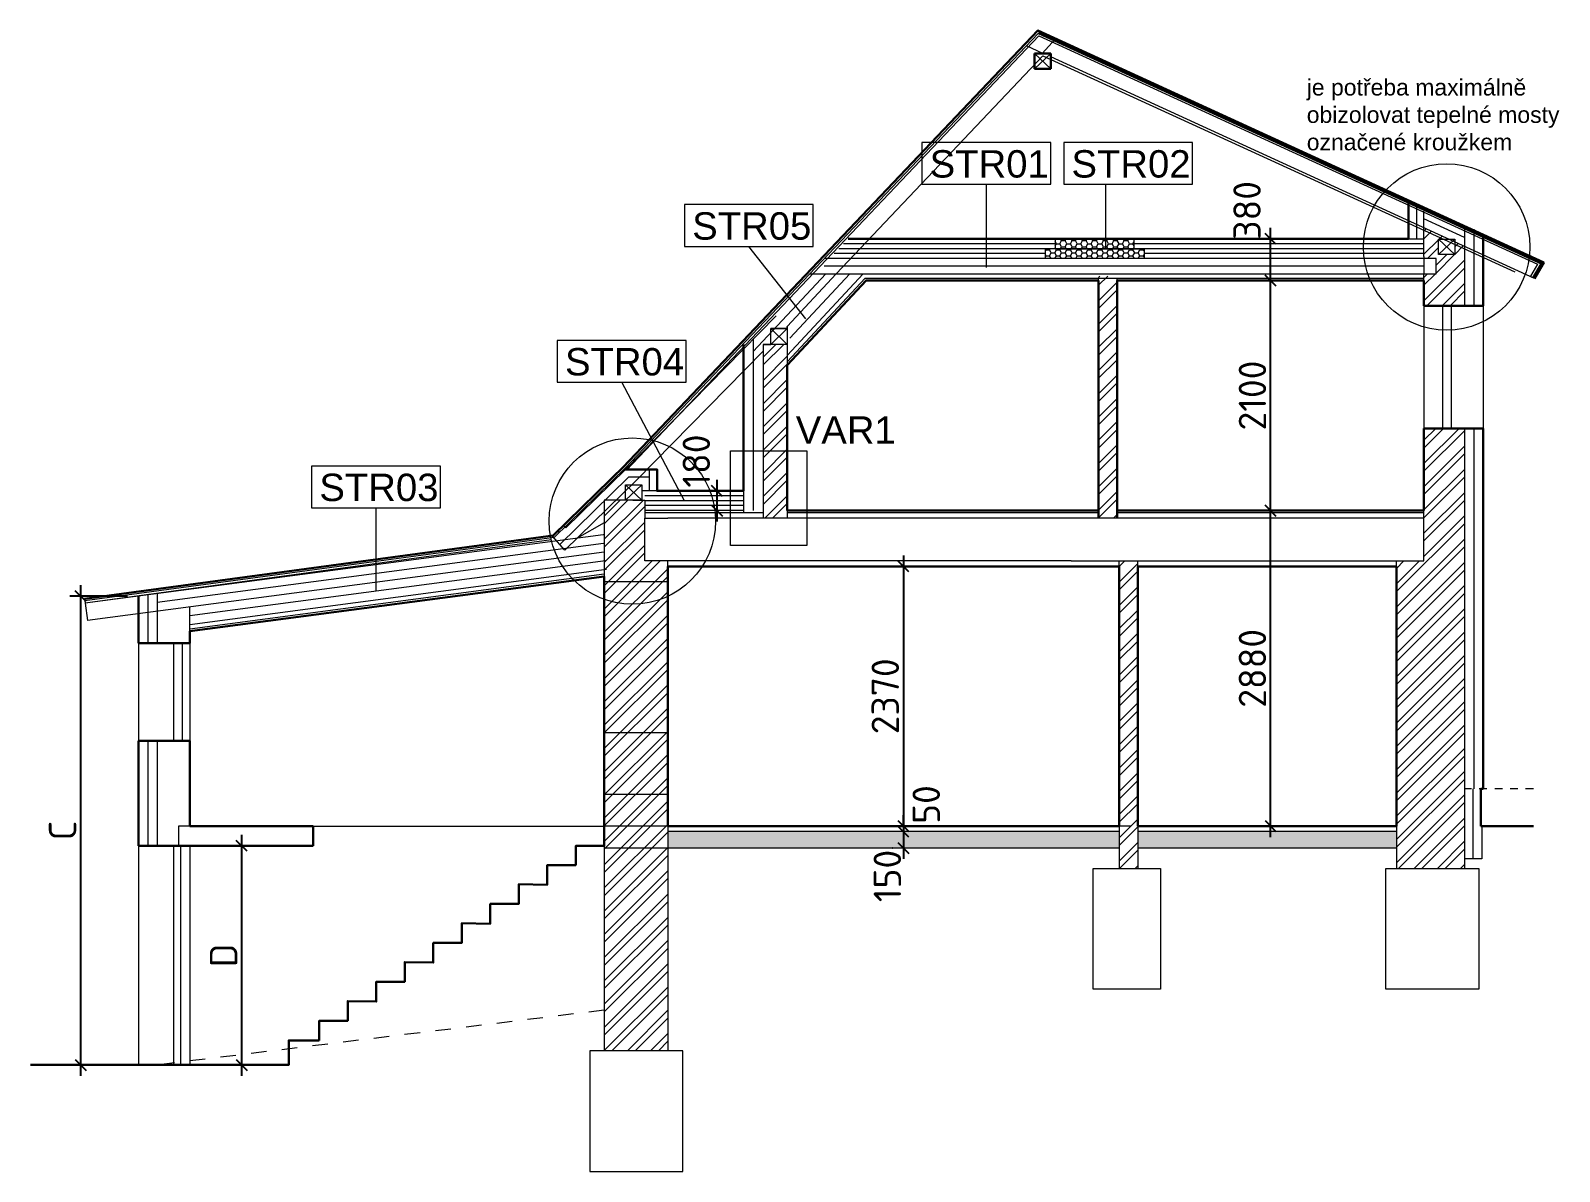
# Model space of a CAD drawing. Header units: millimetres. Extents: x 30012 to 281006, y -63657 to 130824.
# Drawn here: x 67125 to 81075, y -30355 to -19942 of the extents above; entities that cross this region are included whole.
import ezdxf

# ---------------------------------------------------------------- set-up
doc = ezdxf.new("R2010")
doc.units = ezdxf.units.MM
doc.linetypes.add('Čárkovaná', pattern=[282.222223, 141.111112, -141.111112])
doc.layers.add('konstrukce dotovane', color=7, linetype='Continuous', lineweight=15, true_color=0xf4270b)
doc.layers.add('srafy', color=7, linetype='Continuous', lineweight=9, true_color=0x8c8c8c)
for name, color, linetype, lineweight in [('koty', 3, 'Continuous', 9), ('popisy', 2, 'Continuous', 15), ('tenka', 6, 'Continuous', 15), ('tlusta', 1, 'Continuous', 30)]:
    doc.layers.add(name, color=color, linetype=linetype, lineweight=lineweight)
doc.styles.add('ISOCPEUR', font='isocpeur.ttf')
doc.styles.get("Standard").update_dxf_attribs({"font": 'arial.ttf'})
doc.linetypes.add('BATTING', pattern='A,0.00254,-2.54,[134,ltypeshp.shx,S=2.54,R=0,X=-2.54,Y=0],-5.08,[134,ltypeshp.shx,S=2.54,R=180,X=2.54,Y=0],-2.54', length=10.16254)
doc.dimstyles.new('Mirek 100', dxfattribs={"dimtxt": 250, "dimasz": 100, "dimexe": 100, "dimexo": 100, "dimgap": 40, "dimtad": 1, "dimdec": 0, "dimdsep": 32, "dimtxsty": 'ISOCPEUR', "dimblk": 'OBLIQUE', "dimcen": 100, "dimdle": 100, "dimadec": 0, "dimazin": 0, "dimtfac": 1, "dimtdec": 0, "dimtmove": 2, "dimatfit": 3, "dimldrblk": 'OBLIQUE', "dimfxl": 1, "dimarcsym": 0})
pattern_1 = [(45, (0, 0), (-106.06602, 106.06602), []), (45, (70.71, 0), (-106.06602, 106.06602), [])]

# ---------------------------------------------------------------- blocks, each defined once
blk = doc.blocks.new('_Oblique')
at = {"color": 0, "linetype": 'ByBlock', "lineweight": -2}
blk.add_line((-0.5, -0.5), (0.5, 0.5), dxfattribs=at)
blk = doc.blocks.new('*D461')
at = {"layer": 'Defpoints', "color": 0, "transparency": 16777216}
for p in [(75255, -24833), (75089, -27203), (75255, -27203)]:
    blk.add_point(p, dxfattribs=at)
at = {"layer": 'koty', "color": 0, "lineweight": -2, "transparency": 16777216}
for p, q in [((75089, -24733), (75089, -27303)), ((75155, -24833), (74989, -24833)), ((75155, -27203), (74989, -27203))]:
    blk.add_line(p, q, dxfattribs=at)
at = {"layer": 'koty', "color": 0, "lineweight": -2, "transparency": 16777216, "xscale": 100, "yscale": 100, "zscale": 100}
for p, rotation in [((75089, -24833), 90), ((75089, -27203), 270)]:
    blk.add_blockref('_Oblique', p, dxfattribs=dict(at, rotation=rotation))
at = {"layer": 'koty', "color": 0, "transparency": 16777216, "insert": (74924, -26018), "char_height": 250, "attachment_point": 5, "rotation": 90, "style": 'ISOCPEUR'}
blk.add_mtext('2370', dxfattribs=at)
blk = doc.blocks.new('*D462')
at = {"layer": 'Defpoints', "color": 0, "transparency": 16777216}
for p in [(78439, -24323), (78439, -24323), (77666, -27203)]:
    blk.add_point(p, dxfattribs=at)
at = {"layer": 'koty', "color": 0, "lineweight": -2, "transparency": 16777216}
for p, q in [((78439, -27303), (78439, -24223)), ((77766, -27203), (78539, -27203))]:
    blk.add_line(p, q, dxfattribs=at)
at = {"layer": 'koty', "color": 0, "lineweight": -2, "transparency": 16777216, "xscale": 100, "yscale": 100, "zscale": 100}
for p, rotation in [((78439, -24323), 90), ((78439, -27203), 270)]:
    blk.add_blockref('_Oblique', p, dxfattribs=dict(at, rotation=rotation))
at = {"layer": 'koty', "color": 0, "transparency": 16777216, "insert": (78274, -25763), "char_height": 250, "attachment_point": 5, "rotation": 90, "style": 'ISOCPEUR'}
blk.add_mtext('2880', dxfattribs=at)
blk = doc.blocks.new('*D463')
at = {"layer": 'Defpoints', "color": 0, "transparency": 16777216}
for p in [(78439, -22223), (78511, -22223), (78439, -24323)]:
    blk.add_point(p, dxfattribs=at)
at = {"layer": 'koty', "color": 0, "lineweight": -2, "transparency": 16777216}
for p, q in [((78439, -24423), (78439, -22123)), ((78411, -22223), (78339, -22223))]:
    blk.add_line(p, q, dxfattribs=at)
at = {"layer": 'koty', "color": 0, "lineweight": -2, "transparency": 16777216, "xscale": 100, "yscale": 100, "zscale": 100}
for p, rotation in [((78439, -22223), 90), ((78439, -24323), 270)]:
    blk.add_blockref('_Oblique', p, dxfattribs=dict(at, rotation=rotation))
at = {"layer": 'koty', "color": 0, "transparency": 16777216, "insert": (78274, -23273), "char_height": 250, "attachment_point": 5, "rotation": 90, "style": 'ISOCPEUR'}
blk.add_mtext('2100', dxfattribs=at)
blk = doc.blocks.new('*D464')
at = {"layer": 'Defpoints', "color": 0, "transparency": 16777216}
for p in [(78439, -21843), (78450, -21843), (78439, -22223)]:
    blk.add_point(p, dxfattribs=at)
at = {"layer": 'koty', "color": 0, "lineweight": -2, "transparency": 16777216}
for p, q in [((78439, -22323), (78439, -21743)), ((78350, -21843), (78339, -21843))]:
    blk.add_line(p, q, dxfattribs=at)
at = {"layer": 'koty', "color": 0, "lineweight": -2, "transparency": 16777216, "xscale": 100, "yscale": 100, "zscale": 100}
for p, rotation in [((78439, -21843), 90), ((78439, -22223), 270)]:
    blk.add_blockref('_Oblique', p, dxfattribs=dict(at, rotation=rotation))
at = {"layer": 'koty', "color": 0, "transparency": 16777216, "insert": (78225, -21583), "char_height": 250, "attachment_point": 5, "rotation": 90, "style": 'ISOCPEUR'}
blk.add_mtext('380', dxfattribs=at)
blk = doc.blocks.new('*D544')
at = {"layer": 'Defpoints', "color": 0, "transparency": 16777216}
for p in [(68109, -25104), (67582, -29383), (68039, -29383)]:
    blk.add_point(p, dxfattribs=at)
at = {"layer": 'koty', "color": 0, "lineweight": -2, "transparency": 16777216}
for p, q in [((68009, -25104), (67482, -25104)), ((67582, -25004), (67582, -29483)), ((67939, -29383), (67482, -29383))]:
    blk.add_line(p, q, dxfattribs=at)
at = {"layer": 'koty', "color": 0, "lineweight": -2, "transparency": 16777216, "xscale": 100, "yscale": 100, "zscale": 100}
for p, rotation in [((67582, -25104), 90), ((67582, -29383), 270)]:
    blk.add_blockref('_Oblique', p, dxfattribs=dict(at, rotation=rotation))
at = {"layer": 'koty', "color": 0, "transparency": 16777216, "insert": (67417, -27243), "char_height": 250, "attachment_point": 5, "rotation": 90, "style": 'ISOCPEUR'}
blk.add_mtext('C', dxfattribs=at)
blk = doc.blocks.new('*D578')
at = {"layer": 'Defpoints', "color": 0, "transparency": 16777216}
for p in [(73388, -24143), (73388, -24323), (73388, -24323)]:
    blk.add_point(p, dxfattribs=at)
at = {"layer": 'koty', "color": 0, "lineweight": -2, "transparency": 16777216}
blk.add_line((73388, -24043), (73388, -24423), dxfattribs=at)
at = {"layer": 'koty', "color": 0, "lineweight": -2, "transparency": 16777216, "xscale": 100, "yscale": 100, "zscale": 100}
for p, rotation in [((73388, -24143), 90), ((73388, -24323), 270)]:
    blk.add_blockref('_Oblique', p, dxfattribs=dict(at, rotation=rotation))
at = {"layer": 'koty', "color": 0, "transparency": 16777216, "insert": (73200, -23871), "char_height": 250, "attachment_point": 5, "rotation": 90, "style": 'ISOCPEUR'}
blk.add_mtext('180', dxfattribs=at)
blk = doc.blocks.new('*D579')
at = {"layer": 'Defpoints', "color": 0, "transparency": 16777216}
for p in [(75089, -27203), (75089, -27253), (75089, -27253)]:
    blk.add_point(p, dxfattribs=at)
at = {"layer": 'koty', "color": 0, "lineweight": -2, "transparency": 16777216}
for p, q in [((75089, -27203), (75089, -27103)), ((75089, -27203), (75089, -27253)), ((75089, -27253), (75089, -27353))]:
    blk.add_line(p, q, dxfattribs=at)
at = {"layer": 'koty', "color": 0, "lineweight": -2, "transparency": 16777216, "xscale": 100, "yscale": 100, "zscale": 100}
for p, rotation in [((75089, -27203), 270), ((75089, -27253), 90)]:
    blk.add_blockref('_Oblique', p, dxfattribs=dict(at, rotation=rotation))
at = {"layer": 'koty', "color": 0, "transparency": 16777216, "insert": (75298, -27006), "char_height": 250, "attachment_point": 5, "rotation": 90, "style": 'ISOCPEUR'}
blk.add_mtext('50', dxfattribs=at)
blk = doc.blocks.new('*D580')
at = {"layer": 'Defpoints', "color": 0, "transparency": 16777216}
for p in [(75089, -27253), (75089, -27403), (75093, -27403)]:
    blk.add_point(p, dxfattribs=at)
at = {"layer": 'koty', "color": 0, "lineweight": -2, "transparency": 16777216}
for p, q in [((75089, -27153), (75089, -27503)), ((75189, -27253), (75189, -27253)), ((74993, -27403), (74989, -27403))]:
    blk.add_line(p, q, dxfattribs=at)
at = {"layer": 'koty', "color": 0, "lineweight": -2, "transparency": 16777216, "xscale": 100, "yscale": 100, "zscale": 100}
for p, rotation in [((75089, -27253), 90), ((75089, -27403), 270)]:
    blk.add_blockref('_Oblique', p, dxfattribs=dict(at, rotation=rotation))
at = {"layer": 'koty', "color": 0, "transparency": 16777216, "insert": (74943, -27658), "char_height": 250, "attachment_point": 5, "rotation": 90, "style": 'ISOCPEUR'}
blk.add_mtext('150', dxfattribs=at)
blk = doc.blocks.new('*D608')
at = {"layer": 'Defpoints', "color": 0, "transparency": 16777216}
for p in [(68769, -27383), (68769, -29383), (69051, -29383)]:
    blk.add_point(p, dxfattribs=at)
at = {"layer": 'koty', "color": 0, "lineweight": -2, "transparency": 16777216}
for p, q in [((69051, -27283), (69051, -29483)), ((68869, -27383), (69151, -27383)), ((68869, -29383), (69151, -29383))]:
    blk.add_line(p, q, dxfattribs=at)
at = {"layer": 'koty', "color": 0, "lineweight": -2, "transparency": 16777216, "xscale": 100, "yscale": 100, "zscale": 100}
for p, rotation in [((69051, -27383), 90), ((69051, -29383), 270)]:
    blk.add_blockref('_Oblique', p, dxfattribs=dict(at, rotation=rotation))
at = {"layer": 'koty', "color": 0, "transparency": 16777216, "insert": (68886, -28383), "char_height": 250, "attachment_point": 5, "rotation": 90, "style": 'ISOCPEUR'}
blk.add_mtext('D', dxfattribs=at)

msp = doc.modelspace()

# ---------------------------------------------------------------- hatches: boundary and pattern name
at = {"layer": 'srafy', "transparency": 33554687}
h = msp.add_hatch(dxfattribs=at)
h.set_pattern_fill('ZDIVO-OBECNE', color=256, scale=50)
h.set_pattern_definition(pattern_1)
h.paths.add_polyline_path([(80209.2, -21912.6), (80120.9, -21872.1), (80120.9, -21986.9), (79970.9, -21986.9), (79970.9, -21846.9), (80065.8, -21846.9), (79839.2, -21743), (79839.2, -22003), (79839.2, -22023), (79951.4, -22023), (79951.4, -22163), (79839.2, -22163), (79839.2, -22223), (79839.2, -22453), (80209.2, -22453)])
at = {"layer": 'srafy', "true_color": 0x51eb14, "transparency": 33554687}
h = msp.add_hatch(dxfattribs=at)
h.set_pattern_fill('HONEY', color=80, scale=10)
h.paths.add_polyline_path([(77284.8, -21933), (76384.8, -21933), (76384.8, -22023), (77284.8, -22023)])
h.paths.add_polyline_path([(77194.8, -21843), (76474.8, -21843), (76474.8, -21933), (77194.8, -21933)])
at = {"layer": 'srafy', "transparency": 33554687}
h = msp.add_hatch(dxfattribs=at)
h.set_pattern_fill('ZDIVO-OBECNE', color=256, scale=50)
h.set_pattern_definition(pattern_1)
h.paths.add_polyline_path([(72939.2, -24973), (72359.2, -24973), (72359.2, -26353), (72939.2, -26353)])
h.paths.add_polyline_path([(72939.2, -24783), (72729.2, -24783), (72729.2, -24393), (72729.2, -24343), (72729.2, -24323), (72729.2, -24228), (72702.3, -24228), (72619.2, -24228), (72552.3, -24228), (72451.5, -24228), (72359.2, -24311), (72359.2, -24973), (72939.2, -24973), (72939.2, -24833)])
h.paths.add_polyline_path([(72939.2, -26353), (72359.2, -26353), (72359.2, -26913), (72939.2, -26913)])
h.paths.add_polyline_path([(72939.2, -26913), (72359.2, -26913), (72359.2, -27403), (72939.2, -27403), (72939.2, -27203)])
h.paths.add_polyline_path([(72939.2, -27403), (72359.2, -27403), (72359.2, -28323), (72359.2, -29252.7), (72939.2, -29252.7)])
h.paths.add_polyline_path([(77229.2, -24833), (77229.2, -24783), (77059.2, -24783), (77059.2, -24833), (77059.2, -27203), (77059.2, -27589.1), (77229.2, -27589.1), (77229.2, -27203)])
h.paths.add_polyline_path([(80209.2, -23573), (79839.2, -23573), (79839.2, -24323), (79839.2, -24783), (79589.2, -24783), (79589.2, -24833), (79589.2, -27203), (79589.2, -27589.1), (79629.2, -27589.1), (80209.2, -27589.1), (80209.2, -27203)])
h.paths.add_polyline_path([(77039.2, -22203), (77039.2, -22183), (76869.2, -22183), (76869.2, -22203), (76869.2, -24393), (77039.2, -24393)])
h.paths.add_polyline_path([(74029.2, -22805.9), (73809.2, -22805.9), (73809.2, -24323), (73809.2, -24393), (74029.2, -24393)])
at = {"layer": 'srafy', "true_color": 0xcc17e8, "transparency": 33554687}
h = msp.add_hatch(dxfattribs=at)
h.set_pattern_fill('HONEY', color=200, scale=10)
h.paths.add_polyline_path([(76284.2, -27253), (72939.2, -27253), (72939.2, -27403), (76284.2, -27403)])
h.paths.add_polyline_path([(77059.2, -27253), (76284.2, -27253), (76284.2, -27403), (77059.2, -27403)])
h.paths.add_polyline_path([(79589.2, -27253), (77229.2, -27253), (77229.2, -27403), (79589.2, -27403)])

# ---------------------------------------------------------------- linework, layer by layer
at = {"layer": 'konstrukce dotovane', "color": 20, "true_color": 0xe83d17, "transparency": 33554687}
msp.add_lwpolyline([(73513, -23779.1), (74208.7, -23779.1), (74208.7, -24640.8), (73513, -24640.8), (73513, -23779.1)], dxfattribs=at)
at = {"layer": 'popisy', "transparency": 33554687}
for points in [[(75258.1, -20963.8), (75258.1, -21344.5), (76434, -21344.5), (76434, -20963.8), (75258.1, -20963.8)], [(76552.1, -20963.8), (76552.1, -21344.5), (77728, -21344.5), (77728, -20963.8), (76552.1, -20963.8)], [(75846.1, -22104.5), (75846.1, -21344.5)], [(76933.1, -21344.5), (76933.1, -21933)], [(73091.2, -21530.5), (73091.2, -21911.3), (74267.2, -21911.3), (74267.2, -21530.5), (73091.2, -21530.5)], [(74198.4, -22573.2), (73679.2, -21911.3)], [(71930.8, -22769.8), (71930.8, -23150.5), (73106.7, -23150.5), (73106.7, -22769.8), (71930.8, -22769.8)], [(73090.6, -24233), (72518.8, -23150.5)], [(69689.4, -23916.4), (69689.4, -24297.2), (70865.3, -24297.2), (70865.3, -23916.4), (69689.4, -23916.4)], [(70277.3, -25057.2), (70277.3, -24297.2)]]:
    msp.add_lwpolyline(points, dxfattribs=at)
at = {"layer": 'srafy', "color": 132, "linetype": 'BATTING', "ltscale": 7, "true_color": 0x21dede, "transparency": 33554687}
msp.add_line((79842.9, -22093), (74367.7, -22093), dxfattribs=at)
at = {"layer": 'srafy', "color": 132, "linetype": 'BATTING', "ltscale": 6.9, "true_color": 0x21dede, "transparency": 33554687}
for p, q in [((72772.3, -24143), (72772.3, -23948)), ((72582.3, -24018), (71954.7, -24631.4)), ((72772.3, -24018), (72582.3, -24018))]:
    msp.add_line(p, q, dxfattribs=at)
at = {"layer": 'srafy', "color": 132, "linetype": 'BATTING', "ltscale": 7, "true_color": 0x21dede, "transparency": 33554687}
for points in [[(79774.2, -21843), (79774.2, -21548.5)], [(80209.2, -21830.1), (79839.2, -21660.5)]]:
    msp.add_lwpolyline(points, dxfattribs=at)
at = {"layer": 'srafy', "color": 20, "linetype": 'BATTING', "ltscale": 8, "true_color": 0xe74c18, "transparency": 33554687}
for points in [[(80294.2, -21756), (80294.2, -22453)], [(80294.2, -23573), (80294.2, -26863)], [(68194.2, -25092.5), (68194.2, -25533.1)], [(68194.2, -26423.1), (68194.2, -27383)]]:
    msp.add_lwpolyline(points, dxfattribs=at)
at = {"layer": 'srafy', "color": 132, "linetype": 'BATTING', "ltscale": 4.4, "true_color": 0x21dede, "transparency": 33554687}
for points in [[(76474.8, -21888), (74542.1, -21888)], [(79839.2, -21888), (77194.8, -21888)], [(76384.8, -21978), (74458.1, -21978)], [(79839.2, -21978), (77284.8, -21978)]]:
    msp.add_lwpolyline(points, dxfattribs=at)
at = {"layer": 'srafy', "color": 132, "linetype": 'BATTING', "ltscale": 6.9, "true_color": 0x21dede, "transparency": 33554687}
for points in [[(73719.2, -22872.6), (74381.2, -22163)], [(72359.2, -24433.9), (72113.5, -24574.1)], [(72359.2, -24623), (72353.9, -24623), (68279.2, -25162)], [(72369.7, -24782.3), (68579.2, -25283.7)]]:
    msp.add_lwpolyline(points, dxfattribs=at)
at = {"layer": 'srafy', "color": 132, "linetype": 'BATTING', "ltscale": 9, "true_color": 0x21dede, "transparency": 33554687}
msp.add_lwpolyline([(74052.7, -22749.7), (74600.1, -22163)], dxfattribs=at)
at = {"layer": 'srafy', "color": 2, "linetype": 'BATTING', "ltscale": 8, "true_color": 0xf5f906, "transparency": 33554687}
msp.add_lwpolyline([(73719.2, -22759.2), (73719.2, -24323)], dxfattribs=at)
at = {"layer": 'srafy', "color": 132, "linetype": 'BATTING', "ltscale": 4.5, "true_color": 0x21dede, "transparency": 33554687}
for points in [[(73629.2, -24188), (72729.2, -24188)], [(73629.2, -24278), (72729.2, -24278)]]:
    msp.add_lwpolyline(points, dxfattribs=at)
at = {"layer": 'srafy', "color": 80, "linetype": 'BATTING', "ltscale": 7, "true_color": 0x47ff0a, "transparency": 33554687}
msp.add_lwpolyline([(80287.6, -27503), (80287.6, -26863)], dxfattribs=at)
at = {"layer": 'tenka', "transparency": 33554687}
for p, q in [((79970.9, -21986.9), (79970.9, -21846.9)), ((79970.9, -21846.9), (80120.9, -21846.9)), ((80120.9, -21846.9), (80120.9, -21986.9)), ((79951.4, -22023), (74367.7, -22023)), ((79951.4, -22163), (79951.4, -22023)), ((80120.9, -21986.9), (79970.9, -21986.9)), ((74234.7, -22163), (79951.4, -22163)), ((73879.2, -22805.9), (73879.2, -22662.1)), ((74029.2, -22662.1), (74029.2, -22805.9)), ((72552.3, -24228), (72552.3, -24088)), ((72552.3, -24088), (72702.3, -24088)), ((72702.3, -24088), (72702.3, -24228)), ((72702.3, -24228), (72552.3, -24228))]:
    msp.add_line(p, q, dxfattribs=at)
for points in [[(72547.1, -23940.4), (76320.7, -19966.1), (80904.6, -22066.5), (80829.5, -22194.7)], [(72561.6, -23954.2), (76325.3, -19990.3), (80876.2, -22075.4), (80812.3, -22184.6)], [(76362.6, -20150), (76211.8, -20080.9)], [(76355.1, -20150), (76478.1, -20018.2)], [(74477, -22163), (76360.3, -20171.3), (80667.6, -22144.9)], [(76284.5, -20150), (76434.5, -20290)], [(76434.5, -20150), (76284.5, -20290)], [(80846.8, -22204.8), (76434.5, -20182.9)], [(79839.2, -22003), (79839.2, -21590.8)], [(80209.2, -21756), (80209.2, -22453)], [(76384.8, -21843), (77284.8, -21843)], [(76474.8, -21843), (76474.8, -21933), (77194.8, -21933), (77194.8, -21843)], [(79699.2, -21843), (79839.2, -21843)], [(79970.9, -21846.9), (80120.9, -21986.9)], [(80120.9, -21846.9), (79970.9, -21986.9)], [(79839.2, -21933), (74500.1, -21933)], [(76384.8, -22023), (76384.8, -21933)], [(77194.8, -21933), (77284.8, -21933), (76384.8, -21933)], [(77284.8, -21933), (77284.8, -22023)], [(79839.2, -22003), (79839.2, -22023)], [(79839.2, -22023), (79839.2, -22163)], [(74029.2, -22642.9), (74477, -22163)], [(74029.2, -22906.8), (74723.2, -22163)], [(79839.2, -22223), (79839.2, -22163)], [(74029.2, -22965.4), (74740.5, -22203), (79839.2, -22203)], [(76869.2, -22223), (76869.2, -22203)], [(77039.2, -22223), (77039.2, -22203)], [(79839.2, -22223), (77039.2, -22223)], [(79839.2, -22453), (79839.2, -23573)], [(80008.1, -22453), (80008.1, -23573)], [(80088.1, -22453), (80088.1, -23573)], [(80379.2, -22453), (80379.2, -23573)], [(72551.7, -23950.1), (73928, -22546.2)], [(73809.2, -22805.9), (73879.2, -22805.9), (73879.2, -22662.1), (74029.2, -22662.1), (74029.2, -22642.9)], [(73879.2, -22662.1), (74029.2, -22805.9)], [(74029.2, -22662.1), (73879.2, -22805.9)], [(74029.2, -22662.1), (73879.2, -22662.1)], [(74029.2, -22642.9), (74029.2, -22728.7)], [(72651.7, -24048.1), (73809.2, -22867.4)], [(73809.2, -22805.9), (73809.2, -22915.7)], [(73809.2, -22805.9), (73809.2, -24323)], [(74029.2, -22805.9), (73809.2, -22805.9)], [(74029.2, -22805.9), (74029.2, -22994.8)], [(80209.2, -23573), (80209.2, -27203)], [(72560.7, -23926.1), (71903.9, -24568.1), (67620.4, -25147.8)], [(72553.8, -23947.9), (72008, -24481.4), (71991, -24462.4)], [(72651.7, -24048.1), (72001.5, -24683.5), (71886.8, -24556)], [(72552.3, -24088), (72702.3, -24228)], [(72702.3, -24088), (72552.3, -24228)], [(72359.2, -24228), (72359.2, -24973)], [(72552.3, -24228), (72359.2, -24228)], [(72619.2, -24228), (72729.2, -24228)], [(72842.3, -24143), (72702.3, -24143)], [(72702.3, -24228), (72729.2, -24228)], [(72729.2, -24228), (72729.2, -24323)], [(73629.2, -24233), (72729.2, -24233)], [(73629.2, -24143), (73629.2, -24343)], [(72939.2, -24323), (72729.2, -24323)], [(72729.2, -24323), (72729.2, -24343)], [(73629.2, -24323), (72729.2, -24323)], [(73809.2, -24343), (72729.2, -24343)], [(72729.2, -24343), (72729.2, -24393)], [(72939.2, -24783), (72729.2, -24783), (72729.2, -24393), (72939.2, -24393)], [(79839.2, -24393), (72939.2, -24393)], [(73809.2, -24323), (73809.2, -24393)], [(74029.2, -24323), (74029.2, -24393)], [(76869.2, -24343), (74029.2, -24343)], [(79839.2, -24343), (77039.2, -24343)], [(79589.2, -24783), (79839.2, -24783), (79839.2, -24403)], [(79839.2, -24783), (79839.2, -24323)], [(72359.2, -24543), (72348.6, -24543), (67623.8, -25168)], [(71950.7, -24522.3), (71938.9, -24509.2)], [(71902.1, -24569.1), (67620.6, -25147.2)], [(71879.3, -24589.1), (67623.8, -25167.7)], [(72359.2, -24703), (67644.8, -25326.6)], [(76619.2, -24783), (72939.2, -24783)], [(72939.2, -24833), (72939.2, -24783)], [(76619.2, -24783), (79589.2, -24783)], [(77059.2, -24833), (77059.2, -24783)], [(77229.2, -24833), (77229.2, -24783)], [(79589.2, -24833), (79589.2, -24783)], [(72380.1, -24861.6), (68579.2, -25364.4)], [(72359.2, -24904.7), (68579.2, -25404.7)], [(68279.2, -25078.6), (68279.2, -25533.1)], [(72939.2, -24973), (72359.2, -24973)], [(67617.7, -25128), (67623.8, -25167.7)], [(67623.8, -25167.7), (67644.8, -25326.6)], [(68579.2, -25424.9), (68579.2, -25203)], [(68109.2, -25533.1), (68109.2, -26423.1)], [(68429.2, -25533.1), (68429.2, -26423.1)], [(68509.2, -25533.1), (68509.2, -26423.1)], [(68579.2, -25533.1), (68579.2, -26423.1)], [(72939.2, -26353), (72359.2, -26353)], [(68279.2, -26423.1), (68279.2, -27383)], [(72939.2, -26913), (72359.2, -26913)], [(68588.7, -27203), (68474.2, -27203), (68474.2, -27383), (68579.2, -27383)], [(69704.9, -27203), (72359.2, -27203)], [(77166, -27203), (72359.2, -27203), (72359.2, -27383)], [(72939.2, -27203), (72939.2, -29252.7)], [(77059.2, -27203), (77059.2, -27589.1)], [(77229.2, -27203), (77229.2, -27589.1)], [(79589.2, -27203), (79589.2, -27589.1)], [(80209.2, -27203), (80209.2, -27589.1)], [(80366, -27203), (80366, -27503)], [(77059.2, -27253), (72939.2, -27253)], [(79589.2, -27253), (77229.2, -27253)], [(68109.2, -27383), (68109.2, -29383)], [(68429.2, -27383), (68429.2, -29383)], [(68493.1, -27383), (68493.1, -29383)], [(68579.2, -27383), (68579.2, -29383)], [(72359.2, -27383), (72359.2, -29252.7)], [(72939.2, -27403), (72359.2, -27403)], [(77059.2, -27403), (72939.2, -27403)], [(79589.2, -27403), (77229.2, -27403)], [(80209.2, -27403), (80209.2, -27589.1)], [(77305.1, -27589.1), (77435.5, -27589.1), (77435.5, -28690.9), (76822.3, -28690.9), (76822.3, -27589.1), (76960.6, -27589.1)], [(76960.6, -27589.1), (77305.1, -27589.1)], [(80209.2, -27589.1), (80339.5, -27589.1), (80339.5, -28690.9), (79490.9, -28690.9), (79490.9, -27589.1), (79629.2, -27589.1)], [(79629.2, -27589.1), (80209.2, -27589.1)], [(80366, -27503), (80209.2, -27503)], [(72359.2, -29252.7), (72228.8, -29252.7), (72228.8, -30354.5), (73077.4, -30354.5), (73077.4, -29252.7), (72939.2, -29252.7)], [(72939.2, -29252.7), (72359.2, -29252.7)], [(68579.2, -29383), (68279.2, -29383)]]:
    msp.add_lwpolyline(points, dxfattribs=at)
at = {"layer": 'tenka', "linetype": 'Čárkovaná', "ltscale": 0.5, "transparency": 33554687}
msp.add_lwpolyline([(80837.6, -26863), (80209.2, -26863)], dxfattribs=at)
at = {"layer": 'tenka', "linetype": 'Čárkovaná', "transparency": 33554687}
msp.add_lwpolyline([(72359.2, -28883), (68279.2, -29383)], dxfattribs=at)
at = {"layer": 'tenka', "transparency": 33554687}
for centre in [(80045.9, -21916.9), (72616.7, -24419.1)]:
    msp.add_circle(centre, 759.2, dxfattribs=at)
at = {"layer": 'tlusta', "transparency": 33554687}
for p, q in [((76284.5, -20290), (76284.5, -20150)), ((76434.5, -20150), (76434.5, -20290)), ((76434.5, -20290), (76284.5, -20290)), ((79699.2, -21843), (74584.1, -21843))]:
    msp.add_line(p, q, dxfattribs=at)
for points in [[(72532.6, -23926.6), (76316, -19942), (80933, -22057.5), (80846.8, -22204.8)], [(80922.9, -22074.8), (76320.6, -19966.3)], [(76284.5, -20150), (76434.5, -20150)], [(79699.2, -21843), (79699.2, -21514.1)], [(79839.2, -22453), (80379.2, -22453), (80379.2, -21833)], [(76869.2, -22223), (74749.2, -22223), (74029.2, -22994.8)], [(76869.2, -22223), (76869.2, -24393)], [(79839.2, -22223), (77039.2, -22223)], [(77039.2, -22223), (77039.2, -24393)], [(79839.2, -22453), (79839.2, -22223)], [(73629.2, -22805.9), (73629.2, -24143)], [(74029.2, -22994.8), (74029.2, -24323)], [(79839.2, -23573), (80379.2, -23573), (80379.2, -26863)], [(79839.2, -24323), (79839.2, -23573)], [(72546.7, -23911.8), (71894.6, -24549.1), (67617.7, -25128)], [(73629.2, -24143), (72842.3, -24143), (72842.3, -23948), (72552.3, -23948)], [(76869.2, -24323), (74029.2, -24323)], [(79839.2, -24323), (77039.2, -24323)], [(72359.2, -24924.9), (68579.2, -25424.9)], [(72359.2, -24924.9), (72359.2, -27383)], [(76619.2, -24833), (72939.2, -24833)], [(72939.2, -24833), (72939.2, -24973)], [(76619.2, -24833), (77059.2, -24833)], [(77059.2, -24833), (77059.2, -27203)], [(77229.2, -24833), (77229.2, -27203)], [(77229.2, -24833), (79589.2, -24833)], [(79589.2, -24833), (79589.2, -27203)], [(68109.2, -25103.8), (68109.2, -25533.1)], [(72939.2, -24973), (72939.2, -27203)], [(68579.2, -25424.9), (68579.2, -25533.1)], [(68579.2, -25533.1), (68109.2, -25533.1)], [(68579.2, -25533.1), (68279.2, -25533.1)], [(68579.2, -26423.1), (68109.2, -26423.1)], [(68109.2, -26423.1), (68109.2, -27383)], [(68579.2, -26423.1), (68579.2, -27203)], [(80379.2, -26863), (80359.2, -26863), (80359.2, -27203)], [(69704.9, -27203), (68579.2, -27203)], [(69704.9, -27383), (69704.9, -27203)], [(72359.2, -27203), (72359.2, -27383), (72099.2, -27385), (72099.2, -27558.2), (71839.2, -27558.2), (71839.2, -27738.2)], [(77059.2, -27203), (72939.2, -27203)], [(79589.2, -27203), (77229.2, -27203)], [(80837.6, -27203), (80359.2, -27203)], [(68579.2, -27383), (68109.2, -27383)], [(68579.2, -27383), (68579.2, -27383)], [(69704.9, -27383), (68579.2, -27383)], [(72359.2, -27383), (72099.2, -27383)], [(71839.2, -27558.2), (71839.2, -27738.2), (71579.2, -27733.5), (71579.2, -27913.5), (71319.2, -27913.5), (71319.2, -28093.5)], [(71319.2, -27913.5), (71319.2, -28093.5), (71059.2, -28088.8), (71059.2, -28268.8), (70799.2, -28268.8), (70799.2, -28448.8)], [(70799.2, -28268.8), (70799.2, -28448.8), (70539.2, -28444), (70539.2, -28624), (70279.2, -28624), (70279.2, -28804)], [(70279.2, -28624), (70279.2, -28804), (70019.2, -28799.3), (70019.2, -28979.3), (69759.2, -28979.3), (69759.2, -29159.3)], [(69759.2, -29159.3), (69480.7, -29159.3), (69480.7, -29383), (68579.2, -29383)], [(68279.2, -29383), (67125.1, -29383)], [(68579.2, -29383), (68279.2, -29383)]]:
    msp.add_lwpolyline(points, dxfattribs=at)
msp.add_lwpolyline([(72359.2, -27203)], close=True, dxfattribs=at)

# ---------------------------------------------------------------- texts
at = {"layer": 'konstrukce dotovane', "color": 20, "true_color": 0xe83d17, "transparency": 33554687}
msp.add_text('VAR1', height=250, dxfattribs=at).set_placement((74107.3, -23712.9))
at = {"layer": 'popisy', "transparency": 33554687}
for s, p in [('STR01', (75328.9, -21283.6)), ('STR02', (76622.9, -21283.6)), ('STR05', (73162.1, -21850.3)), ('STR04', (72001.7, -23089.6)), ('STR03', (69760.2, -24236.2))]:
    msp.add_text(s, height=250, dxfattribs=at).set_placement(p)
at = {"layer": 'tenka', "transparency": 33554687, "insert": (78769.7, -21036.9), "char_height": 150, "width": 7852.498, "attachment_point": 7}
msp.add_mtext('je potřeba maximálně \\Pobizolovat tepelné mosty\\P\\pt1950;označené kroužkem', dxfattribs=at)

# ---------------------------------------------------------------- dimensions: what is measured, and where the dimension line sits
at = {"layer": 'koty', "transparency": 33554687}
for base, p1, p2, picture, middle in [((78439.2, -21843), (78439.2, -22223), (78450, -21843), '*D464', (78224.7, -21582.9)), ((73387.9, -24323), (73387.9, -24143), (73387.9, -24323), '*D578', (73200.4, -23870.9)), ((75089.5, -27253), (75089.5, -27203), (75089.5, -27253), '*D579', (75298.3, -27005.8)), ((75089.5, -27403), (75089.5, -27253), (75093.1, -27403), '*D580', (74942.6, -27657.7))]:
    dim = msp.add_linear_dim(base=base, p1=p1, p2=p2, angle=90, dimstyle='Mirek 100', dxfattribs=at)
    dim.commit()
    dim.dimension.update_dxf_attribs({"geometry": picture, "text_midpoint": middle, "dimtype": 160})
for base, p1, p2, picture, middle in [((78439.2, -22223), (78439.2, -24323), (78511, -22223), '*D463', (78274.2, -23273)), ((78439.2, -24323), (77666, -27203), (78439.2, -24323), '*D462', (78274.2, -25763)), ((75089.5, -27203), (75254.8, -24833), (75254.8, -27203), '*D461', (74924.5, -26018))]:
    dim = msp.add_linear_dim(base=base, p1=p1, p2=p2, angle=90, dimstyle='Mirek 100', dxfattribs=at)
    dim.commit()
    dim.dimension.update_dxf_attribs({"geometry": picture, "text_midpoint": middle})
at = {"layer": 'koty', "color": 200, "true_color": 0xcc17e8, "transparency": 33554687}
for base, p1, p2, text, picture, middle in [((67581.9, -29383), (68109.2, -25103.8), (68039.1, -29383), 'C', '*D544', (67416.9, -27243.4)), ((69051.3, -29383), (68768.9, -27383), (68768.9, -29383), 'D', '*D608', (68886.3, -28383))]:
    dim = msp.add_linear_dim(base=base, p1=p1, p2=p2, angle=90, text=text, dimstyle='Mirek 100', override={"dimrnd": 10}, dxfattribs=at)
    dim.commit()
    dim.dimension.update_dxf_attribs({"geometry": picture, "text_midpoint": middle})

doc.saveas('drawing.dxf')
